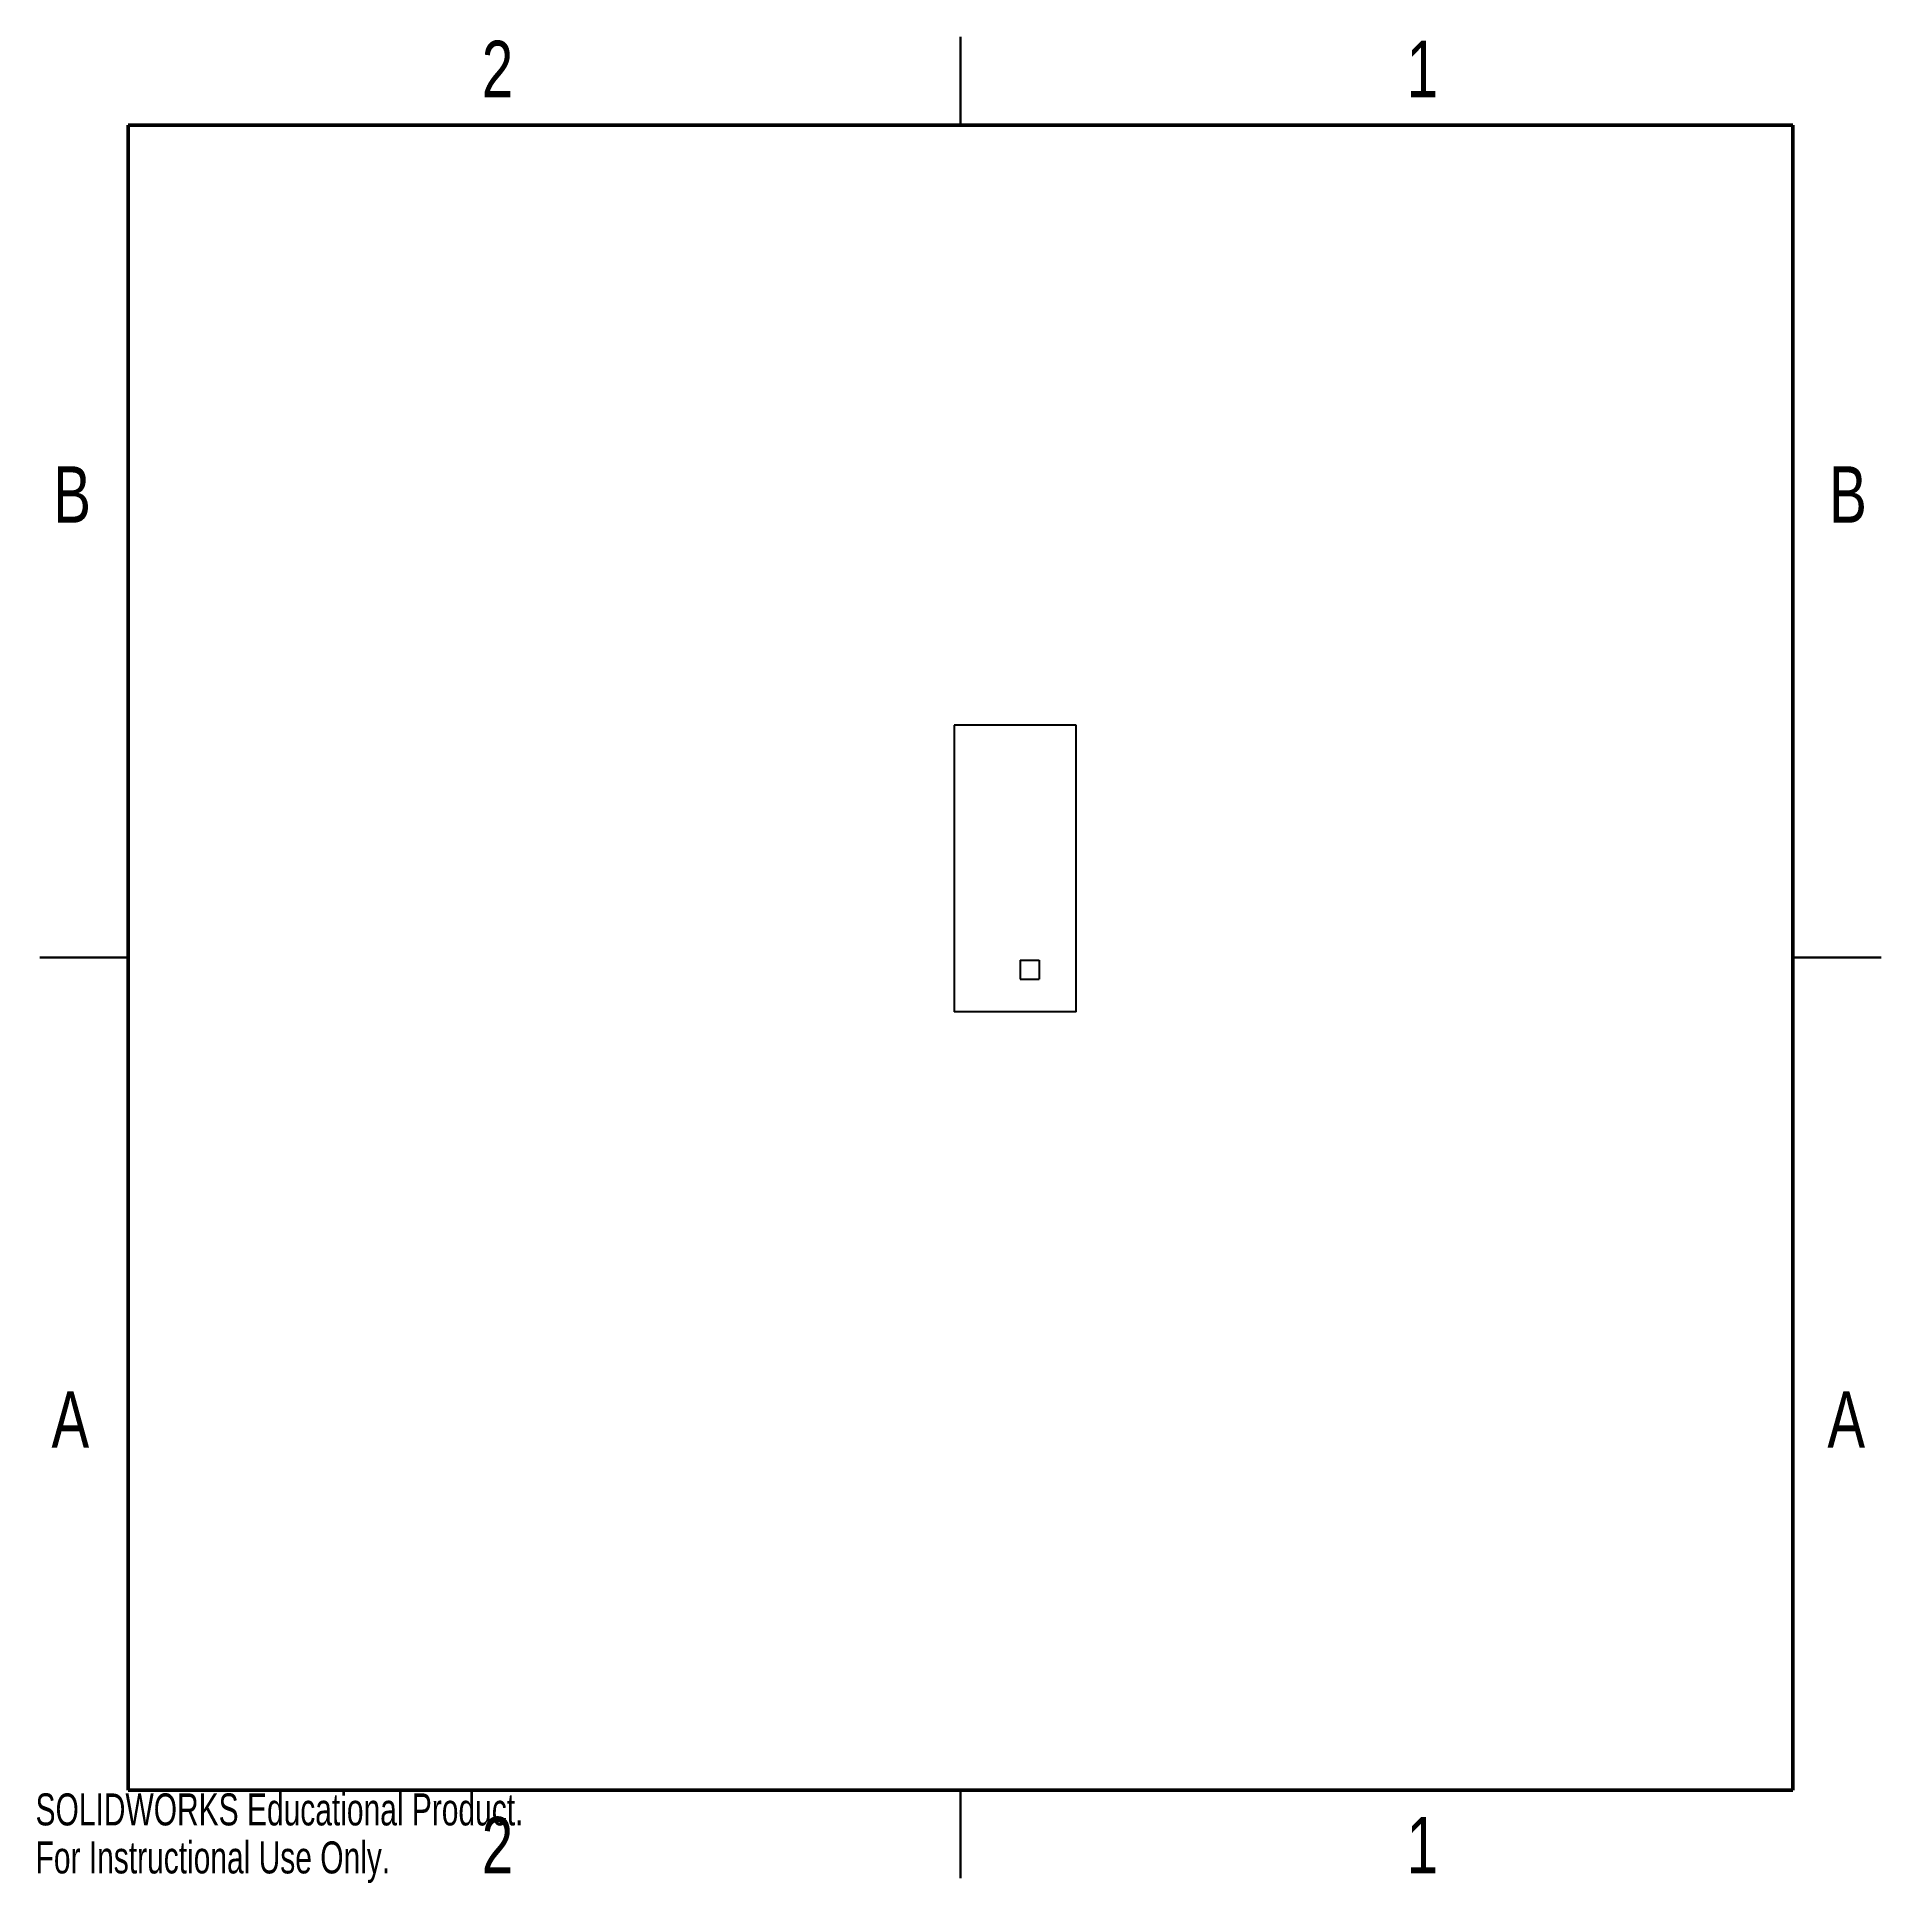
# Model space of a CAD drawing. Header units: millimetres. Extents: x 0 to 200, y 0 to 200.
import ezdxf

# ---------------------------------------------------------------- set-up
doc = ezdxf.new("R2010")
doc.units = ezdxf.units.MM
doc.styles.add('SLDTEXTSTYLE0', font='TXT', dxfattribs={"width": 0.75})
doc.styles.add('SLDTEXTSTYLE1', font='TXT', dxfattribs={"width": 0.7})

msp = doc.modelspace()

# ---------------------------------------------------------------- linework, layer by layer
at = {"color": 7, "linetype": 'Continuous', "lineweight": 25}
for p, q in [((100, 199.53), (100, 190)), ((100, 190), (100, 199.53)), ((99.31, 125.14), (99.31, 94.14)), ((112.49, 125.14), (99.31, 125.14)), ((112.49, 94.14), (112.49, 125.14)), ((0.47, 100), (10, 100)), ((10, 100), (0.47, 100)), ((199.53, 100), (190, 100)), ((190, 100), (199.53, 100)), ((106.46, 99.72), (106.46, 97.67)), ((106.46, 99.72), (108.51, 99.72)), ((108.51, 99.72), (108.51, 97.67)), ((106.46, 97.67), (108.51, 97.67)), ((112.49, 94.14), (99.31, 94.14)), ((100, 0.47), (100, 10)), ((100, 10), (100, 0.47))]:
    msp.add_line(p, q, dxfattribs=at)
at = {"color": 7, "linetype": 'Continuous', "lineweight": 50}
for p, q in [((10, 10), (10, 190)), ((10, 190), (190, 190)), ((190, 190), (190, 10)), ((190, 10), (10, 10))]:
    msp.add_line(p, q, dxfattribs=at)

# ---------------------------------------------------------------- texts
at = {"color": 7, "linetype": 'Continuous', "lineweight": 0, "char_height": 6.1, "attachment_point": 2, "style": 'SLDTEXTSTYLE0'}
for s, insert in [('2', (49.94, 199.11)), ('1', (149.94, 199.11)), ('B', (3.95, 153.11)), ('B', (195.95, 153.11)), ('A', (3.76, 53.11)), ('A', (195.76, 53.11)), ('2', (49.94, 7.11)), ('1', (149.94, 7.11))]:
    msp.add_mtext(s, dxfattribs=dict(at, insert=insert))
at = {"color": 7, "linetype": 'Continuous', "char_height": 3.46, "attachment_point": 1, "style": 'SLDTEXTSTYLE1'}
for s, insert in [('SOLIDWORKS Educational Product.', (0, 9.65)), ('For Instructional Use Only.', (0, 4.46))]:
    msp.add_mtext(s, dxfattribs=dict(at, insert=insert))

doc.saveas('drawing.dxf')
